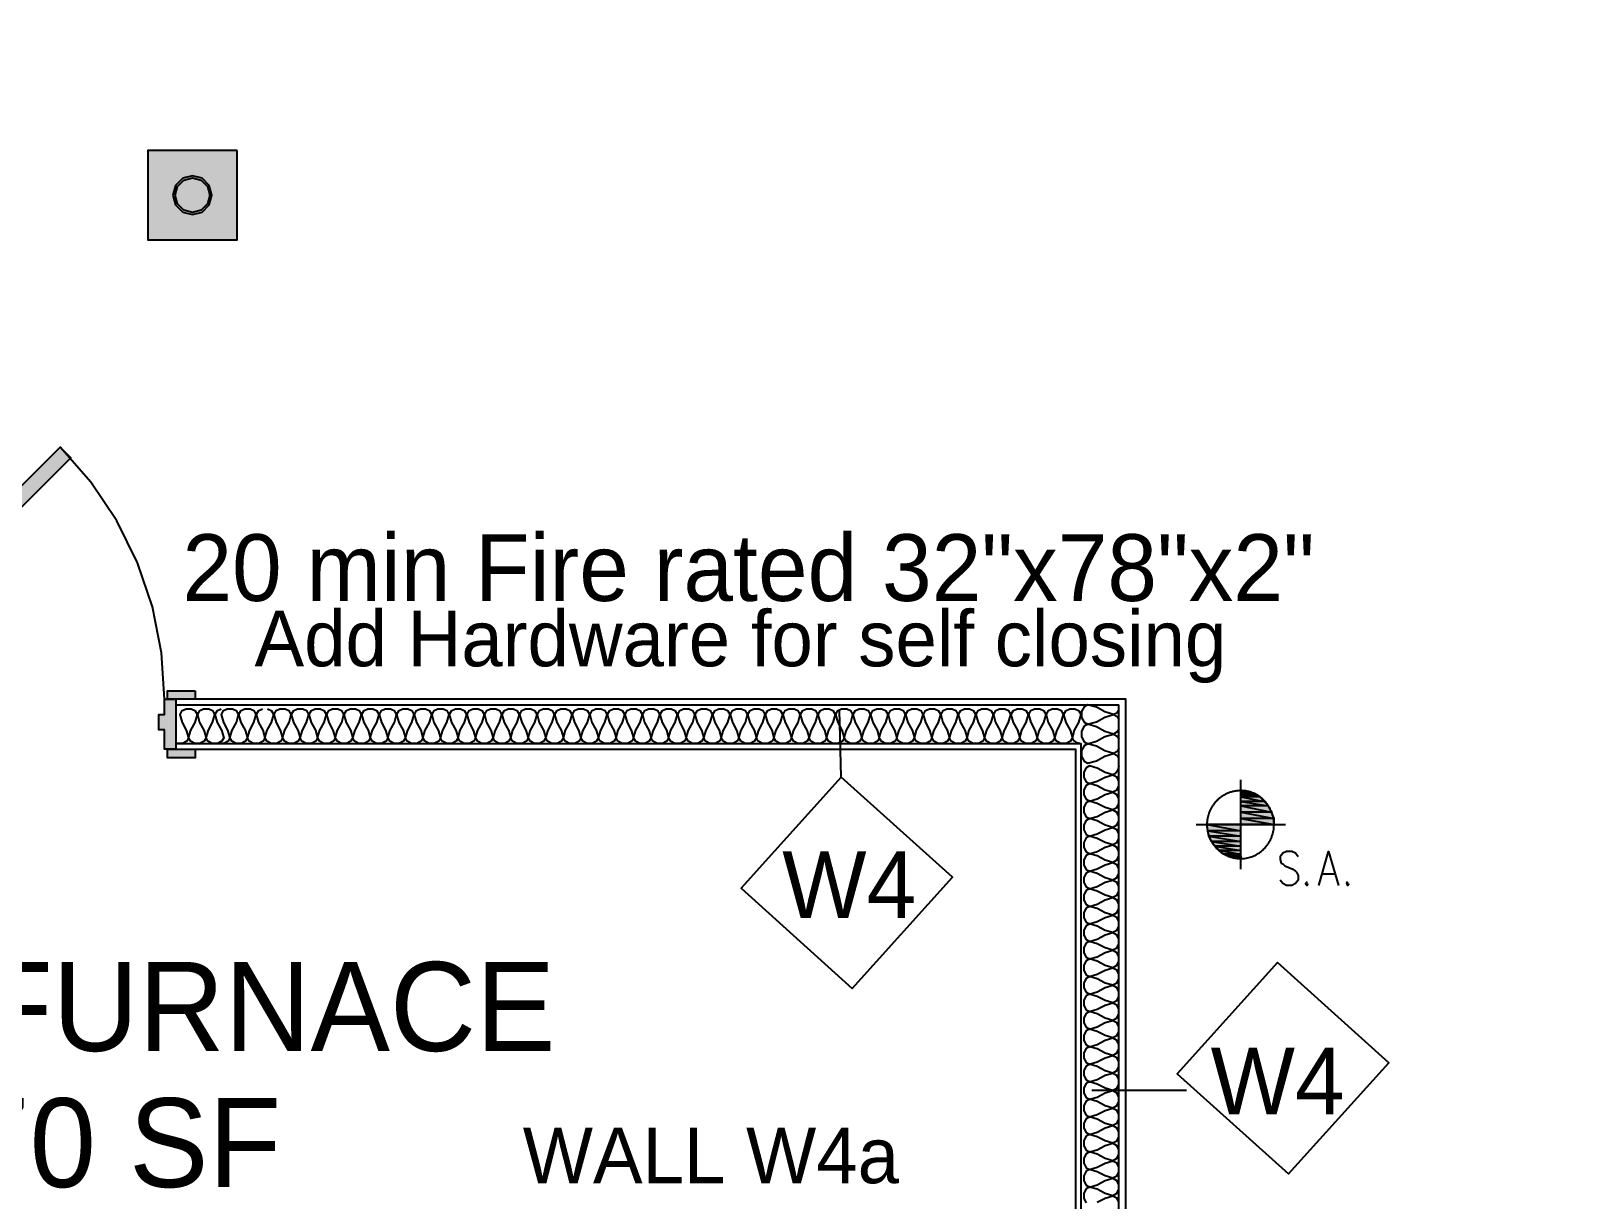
# Model space of a CAD drawing. Header units: inches. Extents: x 120 to 1121, y -124 to 610.
# Drawn here: x 477.5 to 616.9, y 206.2 to 311.3 of the extents above; entities that cross this region are included whole.
import ezdxf

# ---------------------------------------------------------------- set-up
doc = ezdxf.new("R2010")
doc.units = ezdxf.units.IN
doc.header["$LTSCALE"] = 0.5
doc.header["$MEASUREMENT"] = 0

msp = doc.modelspace()

# ---------------------------------------------------------------- hatches: boundary and pattern name
at = {"true_color": 0xfcfcfc}
h = msp.add_hatch(color=7, dxfattribs=at)
h.dxf.hatch_style = 1
h.paths.add_polyline_path([(457.1944, 251.93645), (454.6908, 251.93645), (454.6908, 251.18539), (457.1944, 251.18539)])
h.paths.add_polyline_path([(457.94546, 249.8084), (457.44475, 249.8084), (457.44475, 251.18539), (457.1944, 251.18539), (457, 246.67893), (457.44475, 246.67893), (457.44475, 248.43144), (457.94546, 248.43144)])
h.paths.add_polyline_path([(457.1944, 251.18539), (456.44331, 251.18539), (456.44331, 246.67893), (457, 246.67893)])
h.paths.add_polyline_path([(457, 246.67893), (454.6908, 246.67893), (454.6908, 245.92786), (457, 245.92786)])
h.paths.add_polyline_path([(457.1944, 246.67893), (457, 246.67893), (457, 245.92786), (457.1944, 245.92786)])
h.paths.add_polyline_path([(490.49206, 251.18539), (489.49064, 251.18539), (489.49064, 249.8084), (488.98992, 249.8084), (488.98992, 248.43144), (489.49064, 248.43144), (489.49064, 246.67893), (490.49206, 246.67893)])
h.paths.add_polyline_path([(492.24456, 251.93645), (489.74098, 251.93645), (489.74098, 251.18539), (490.49206, 251.18539), (492.24456, 251.18539)])
h.paths.add_polyline_path([(492.24456, 246.67893), (490.49206, 246.67893), (489.74098, 246.67893), (489.74098, 245.92786), (492.24456, 245.92786)])
h.paths.add_polyline_path([(691.78025, 364.97329), (691.27952, 364.97329), (691.27952, 366.35026), (690.27808, 366.35026), (690.27808, 361.84381), (691.27952, 361.84381), (691.27952, 363.59631), (691.78025, 363.59631)])
h.paths.add_polyline_path([(691.02917, 367.10133), (688.52559, 367.10133), (688.52559, 366.35026), (691.02917, 366.35026)])
h.paths.add_polyline_path([(691.02917, 361.84381), (688.52559, 361.84381), (688.52559, 361.09273), (691.02917, 361.09273)])
h.paths.add_polyline_path([(720.32111, 366.35026), (719.31967, 366.35026), (719.31967, 364.97329), (718.81896, 364.97329), (718.81896, 363.59631), (719.31967, 363.59631), (719.31967, 361.84381), (720.32111, 361.84381)])
h.paths.add_polyline_path([(722.0736, 367.10133), (719.57002, 367.10133), (719.57002, 366.35026), (722.0736, 366.35026)])
h.paths.add_polyline_path([(722.0736, 361.84381), (719.57002, 361.84381), (719.57002, 361.09273), (722.0736, 361.09273)])
h.paths.add_polyline_path([(732.08795, 361.84381), (731.33687, 361.84381), (729.58437, 361.84381), (729.58437, 361.09273), (732.08795, 361.09273)])
h.paths.add_polyline_path([(732.08795, 367.10133), (729.58437, 367.10133), (729.58437, 366.35026), (731.33687, 366.35026), (732.08795, 366.35026)])
h.paths.add_polyline_path([(765.63598, 361.84381), (763.38273, 361.84381), (763.1324, 361.84381), (763.1324, 361.09273), (765.63598, 361.09273)])
h.paths.add_polyline_path([(765.63598, 367.10133), (763.1324, 367.10133), (763.1324, 366.35026), (763.88345, 366.35026), (765.63598, 366.35026)])
h.paths.add_polyline_path([(763.88345, 366.35026), (763.38273, 366.35026), (763.38273, 365.84954), (763.88345, 365.84954)])
h.paths.add_polyline_path([(763.88345, 362.34453), (763.38273, 362.34453), (763.38273, 361.84381), (763.88345, 361.84381)])
at = {"transparency": 33554559}
msp.add_hatch(color=256, dxfattribs=at).paths.add_polyline_path([(496.0022, 292.49452), (496.0022, 300.50599), (487.99072, 300.50599), (487.99072, 292.49452)])
at = {"true_color": 0xf0f0f0}
h = msp.add_hatch(color=7, dxfattribs=at)
h.dxf.hatch_style = 1
h.paths.add_polyline_path([(481.01446, 272.80775), (480.10461, 273.84525), (457.44475, 251.18539), (458.41842, 250.21171)])

# ---------------------------------------------------------------- linework, layer by layer
for p, q in [((490.49206, 251.18539), (490.49206, 250.68467)), ((490.49206, 250.68467), (575.23839, 250.68467)), ((550.29729, 244.18244), (550.13656, 250.20192)), ((575.23839, 168.78314), (575.23839, 250.68467)), ((581.31906, 215.99966), (572.83483, 215.99966))]:
    msp.add_line(p, q)
for points in [[(496.0022, 300.50599), (487.99072, 300.50599), (487.99072, 292.49452), (496.0022, 292.49452)], [(490.24395, 296.50026), (490.47875, 295.62401), (491.12022, 294.98254), (491.99647, 294.74774), (492.87272, 294.98254), (493.51418, 295.62401), (493.74897, 296.50026), (493.51418, 297.37652), (492.87272, 298.01798), (491.99647, 298.25277), (491.12022, 298.01798), (490.47875, 297.37652)], [(490.43223, 296.50026), (490.64179, 297.28237), (491.21434, 297.85493), (491.99647, 298.06451), (492.77858, 297.85493), (493.35113, 297.28237), (493.5607, 296.50026), (493.35113, 295.71813), (492.77858, 295.14558), (491.99647, 294.93602), (491.21434, 295.14558), (490.64179, 295.71813)], [(490.49206, 251.18539), (490.49206, 246.67893), (489.49064, 246.67893), (489.49064, 248.43144), (488.98992, 248.43144), (488.98992, 249.8084), (489.49064, 249.8084), (489.49064, 251.18539)], [(492.24456, 251.93645), (492.24456, 251.18539), (489.74098, 251.18539), (489.74098, 251.93645)], [(492.24456, 246.67893), (492.24456, 245.92786), (489.74098, 245.92786), (489.74098, 246.67893)], [(550.29729, 244.18244), (541.29729, 234.18244), (551.29729, 225.18244), (560.29729, 235.18244)], [(586.7818, 242.88504), (586.219, 242.88504), (587.34459, 242.72424)], [(586.219, 242.88504), (587.34459, 242.72424), (586.219, 242.72424)], [(587.34459, 242.72424), (586.219, 242.72424), (587.90739, 242.40265)], [(586.219, 242.72424), (587.90739, 242.40265), (586.219, 242.40265)], [(587.90739, 242.40265), (586.219, 242.40265), (588.30942, 242.00064)], [(586.219, 242.40265), (588.30942, 242.00064), (586.219, 242.00064)], [(588.30942, 242.00064), (586.219, 242.00064), (588.71138, 241.59864)], [(586.219, 242.00064), (588.71138, 241.59864), (586.219, 241.59864)], [(588.71138, 241.59864), (586.219, 241.59864), (588.95263, 241.03585)], [(586.219, 241.59864), (588.95263, 241.03585), (586.219, 241.03585)], [(586.219, 239.91025), (583.16382, 239.91025), (586.219, 239.34744)], [(583.16382, 239.91025), (586.219, 239.34744), (583.24418, 239.34744)], [(588.95263, 241.03585), (586.219, 241.03585), (589.19382, 240.47305)], [(586.219, 241.03585), (589.19382, 240.47305), (586.219, 240.47305)], [(589.19382, 240.47305), (586.219, 240.47305), (589.19382, 239.91025)], [(586.219, 240.47305), (589.19382, 239.91025), (586.219, 239.91025)], [(586.219, 239.34744), (583.24418, 239.34744), (586.219, 238.86504)], [(583.24418, 239.34744), (586.219, 238.86504), (583.32459, 238.86504)], [(586.219, 238.86504), (583.32459, 238.86504), (586.219, 238.38265)], [(583.32459, 238.86504), (586.219, 238.38265), (583.56578, 238.38265)], [(586.219, 238.38265), (583.56578, 238.38265), (586.219, 237.98064)], [(583.56578, 238.38265), (586.219, 237.98064), (583.88739, 237.98064)], [(586.219, 237.98064), (583.88739, 237.98064), (586.219, 237.57864)], [(583.88739, 237.98064), (586.219, 237.57864), (584.28942, 237.57864)], [(586.219, 237.57864), (584.28942, 237.57864), (586.219, 237.25705)], [(584.28942, 237.57864), (586.219, 237.25705), (584.69138, 237.25705)], [(586.219, 237.25705), (584.69138, 237.25705), (586.219, 237.09625)], [(584.69138, 237.25705), (586.219, 237.09625), (585.17382, 237.09625)], [(585.17382, 237.09625), (585.6562, 236.93544), (586.219, 236.93544)], [(585.17382, 237.09625), (586.219, 237.09625), (586.219, 236.93544)], [(585.6562, 236.93544), (586.219, 236.93544), (586.219, 236.85504)], [(589.5, 227.5), (580.5, 217.5), (590.5, 208.5), (599.5, 218.5)]]:
    msp.add_lwpolyline(points, close=True)
for points in [[(489.49064, 251.18539), (489.21648, 255.36821), (488.39869, 259.47947), (487.05128, 263.44881), (485.19729, 267.20832), (482.86845, 270.69367), (480.10461, 273.84525), (481.07828, 272.87157), (458.41842, 250.21171), (481.07828, 272.87157), (480.10461, 273.84525), (457.44475, 251.18539), (480.10461, 273.84525)], [(721.57289, 169.31819), (759.12666, 169.31819), (575.86429, 169.31819), (575.86429, 251.18539), (575.36357, 251.18539), (571.35784, 251.18539), (490.49206, 251.18539), (490.49206, 246.67893), (571.35784, 246.67893), (571.35784, 169.31819), (571.35784, 164.81173)], [(571.85856, 165.31244), (571.85856, 168.81745), (571.85856, 169.31819), (571.85856, 247.17965), (571.35784, 247.17965), (490.49206, 247.17965)], [(586.219, 235.89025), (586.219, 243.93025)], [(586.219, 242.88504), (586.7818, 242.88504), (586.219, 242.88504)], [(582.199, 239.91025), (590.239, 239.91025)], [(591.36459, 237.01585), (591.12339, 237.33745), (590.80179, 237.49825), (590.31939, 237.49825), (589.99779, 237.33745), (589.75659, 237.01585), (589.75659, 236.77465), (589.83699, 236.45305), (589.99779, 236.37265), (590.15859, 236.21185), (590.88219, 235.89025), (591.12339, 235.72945), (591.20379, 235.64905), (591.36459, 235.32745), (591.36459, 234.92545), (591.12339, 234.60385), (590.80179, 234.44305), (590.31939, 234.44305), (589.99779, 234.60385), (589.75659, 234.92545)], [(593.21382, 234.44305), (594.09823, 237.49824), (594.98263, 234.44305)], [(592.16858, 234.76464), (592.00781, 234.60384), (592.16858, 234.44305), (592.249, 234.60384)], [(593.53543, 235.48824), (594.66102, 235.48824)], [(595.78662, 234.76464), (595.7062, 234.60384), (595.78662, 234.44305), (595.94739, 234.60384)]]:
    msp.add_lwpolyline(points)
at = {"color": 254, "true_color": 0xdcdcdc}
for points in [[(494.57291, 250.30329), (494.18174, 250.10055), (494.01771, 249.80841), (494.22217, 249.10262), (494.60188, 248.41119), (494.80636, 247.70541), (494.64232, 247.41327), (494.25116, 247.21053), (493.78428, 247.21053), (493.39312, 247.41327), (493.22908, 247.70541), (493.43355, 248.41119), (493.81326, 249.10262), (494.01771, 249.80841), (493.85367, 250.10055), (493.46253, 250.30329), (492.99566, 250.30329), (492.6045, 250.10055), (492.44046, 249.80841), (492.6449, 249.10262), (493.02461, 248.41119), (493.22908, 247.70541), (493.06504, 247.41327), (492.67388, 247.21053), (492.20702, 247.21053), (491.81586, 247.41327), (491.65182, 247.70541), (491.85628, 248.41119), (492.23599, 249.10262), (492.44046, 249.80841), (492.27642, 250.10055), (491.88526, 250.30329), (491.41839, 250.30329), (491.02723, 250.10055), (490.86319, 249.80841), (491.06766, 249.10262), (491.44737, 248.41119), (491.65182, 247.70541), (491.48779, 247.41327), (491.09662, 247.21053), (490.62976, 247.21053)], [(498.28263, 250.30329), (497.89146, 250.10055), (497.72743, 249.80841), (497.93189, 249.10262), (498.3116, 248.41119), (498.51608, 247.70541), (498.35204, 247.41327), (497.96088, 247.21053), (497.494, 247.21053), (497.10284, 247.41327), (496.9388, 247.70541), (497.14327, 248.41119), (497.52298, 249.10262), (497.72743, 249.80841), (497.56339, 250.10055), (497.17225, 250.30329), (496.70538, 250.30329), (496.31422, 250.10055), (496.15018, 249.80841), (496.35462, 249.10262), (496.73433, 248.41119), (496.9388, 247.70541), (496.77476, 247.41327), (496.3836, 247.21053), (495.91674, 247.21053), (495.52558, 247.41327), (495.36154, 247.70541), (495.566, 248.41119), (495.94571, 249.10262), (496.15018, 249.80841), (495.98614, 250.10055), (495.59498, 250.30329), (495.12811, 250.30329), (494.73695, 250.10055), (494.57291, 249.80841), (494.77738, 249.10262), (495.15709, 248.41119), (495.36154, 247.70541), (495.19751, 247.41327), (494.80634, 247.21053), (494.33948, 247.21053)], [(571.85856, 247.17965), (571.48888, 247.26088), (571.19178, 247.45895), (571.06993, 247.70541), (571.2744, 248.41119), (571.65411, 249.10262), (571.85856, 249.80841), (571.69454, 250.10055), (571.30338, 250.30329), (570.83651, 250.30329), (570.44535, 250.10055), (570.28131, 249.80841), (570.48577, 249.10262), (570.86546, 248.41119), (571.06993, 247.70541), (570.90589, 247.41327), (570.51473, 247.21053), (570.04786, 247.21053), (569.65672, 247.41327), (569.49268, 247.70541), (569.69712, 248.41119), (570.07684, 249.10262), (570.28131, 249.80841), (570.11727, 250.10055), (569.72611, 250.30329), (569.25924, 250.30329), (568.86808, 250.10055), (568.70404, 249.80841), (568.90851, 249.10262), (569.28821, 248.41119), (569.49268, 247.70541), (569.32864, 247.41327), (568.93748, 247.21053), (568.47061, 247.21053), (568.07945, 247.41327), (567.91541, 247.70541), (568.11988, 248.41119), (568.4996, 249.10262), (568.70404, 249.80841), (568.54002, 250.10055), (568.14886, 250.30329), (567.68199, 250.30329), (567.29083, 250.10055), (567.12679, 249.80841), (567.33126, 249.10262), (567.71095, 248.41119), (567.91541, 247.70541), (567.75137, 247.41327), (567.36021, 247.21053), (566.89334, 247.21053), (566.5022, 247.41327), (566.33816, 247.70541), (566.54261, 248.41119), (566.92232, 249.10262), (567.12679, 249.80841), (566.96276, 250.10055), (566.57159, 250.30329), (566.10472, 250.30329), (565.71356, 250.10055), (565.54952, 249.80841), (565.75399, 249.10262), (566.1337, 248.41119), (566.33816, 247.70541), (566.17413, 247.41327), (565.78296, 247.21053), (565.3161, 247.21053), (564.92493, 247.41327), (564.7609, 247.70541), (564.96536, 248.41119), (565.34508, 249.10262), (565.54952, 249.80841), (565.38551, 250.10055), (564.99434, 250.30329), (564.52748, 250.30329), (564.13631, 250.10055), (563.97228, 249.80841), (564.17674, 249.10262), (564.55645, 248.41119), (564.7609, 247.70541), (564.59686, 247.41327), (564.2057, 247.21053), (563.73883, 247.21053), (563.34769, 247.41327), (563.18365, 247.70541), (563.38809, 248.41119), (563.7678, 249.10262), (563.97228, 249.80841), (563.80824, 250.10055), (563.41708, 250.30329), (562.9502, 250.30329), (562.55904, 250.10055), (562.395, 249.80841), (562.59947, 249.10262), (562.97918, 248.41119), (563.18365, 247.70541), (563.01961, 247.41327), (562.62845, 247.21053), (562.16158, 247.21053), (561.77042, 247.41327), (561.60638, 247.70541), (561.81084, 248.41119), (562.19056, 249.10262), (562.395, 249.80841), (562.23099, 250.10055), (561.83983, 250.30329), (561.37296, 250.30329), (560.9818, 250.10055), (560.81776, 249.80841), (561.02223, 249.10262), (561.40194, 248.41119), (561.60638, 247.70541), (561.44234, 247.41327), (561.05118, 247.21053), (560.58431, 247.21053), (560.19317, 247.41327), (560.02913, 247.70541), (560.23358, 248.41119), (560.61329, 249.10262), (560.81776, 249.80841), (560.65372, 250.10055), (560.26256, 250.30329), (559.79568, 250.30329), (559.40452, 250.10055), (559.24048, 249.80841), (559.44496, 249.10262), (559.82467, 248.41119), (560.02913, 247.70541), (559.86509, 247.41327), (559.47393, 247.21053), (559.00706, 247.21053), (558.6159, 247.41327), (558.45186, 247.70541), (558.65633, 248.41119), (559.03604, 249.10262), (559.24048, 249.80841), (559.07648, 250.10055), (558.68531, 250.30329), (558.21844, 250.30329), (557.82728, 250.10055), (557.66324, 249.80841), (557.86771, 249.10262), (558.24742, 248.41119), (558.45186, 247.70541), (558.28783, 247.41327), (557.89666, 247.21053), (557.4298, 247.21053), (557.03865, 247.41327), (556.87462, 247.70541), (557.07906, 248.41119), (557.45877, 249.10262), (557.66324, 249.80841), (557.4992, 250.10055), (557.10804, 250.30329), (556.64117, 250.30329), (556.25, 250.10055), (556.08597, 249.80841), (556.29044, 249.10262), (556.67015, 248.41119), (556.87462, 247.70541), (556.71058, 247.41327), (556.31942, 247.21053), (555.85255, 247.21053), (555.46139, 247.41327), (555.29735, 247.70541), (555.50181, 248.41119), (555.88152, 249.10262), (556.08597, 249.80841), (555.92196, 250.10055), (555.5308, 250.30329), (555.06392, 250.30329), (554.67276, 250.10055), (554.50872, 249.80841), (554.71319, 249.10262), (555.0929, 248.41119), (555.29735, 247.70541), (555.13331, 247.41327), (554.74215, 247.21053), (554.2753, 247.21053), (553.88414, 247.41327), (553.7201, 247.70541), (553.92455, 248.41119), (554.30425, 249.10262), (554.50872, 249.80841), (554.34468, 250.10055), (553.95352, 250.30329), (553.48665, 250.30329), (553.09549, 250.10055), (552.93145, 249.80841), (553.13592, 249.10262), (553.51564, 248.41119), (553.7201, 247.70541), (553.55606, 247.41327), (553.1649, 247.21053), (552.69803, 247.21053), (552.30687, 247.41327), (552.14283, 247.70541), (552.3473, 248.41119), (552.72701, 249.10262), (552.93145, 249.80841), (552.76744, 250.10055), (552.37628, 250.30329), (551.9094, 250.30329), (551.51824, 250.10055), (551.3542, 249.80841), (551.55868, 249.10262), (551.93839, 248.41119), (552.14283, 247.70541), (551.9788, 247.41327), (551.58763, 247.21053), (551.12079, 247.21053), (550.72962, 247.41327), (550.56559, 247.70541), (550.77003, 248.41119), (551.14974, 249.10262), (551.3542, 249.80841), (551.19017, 250.10055), (550.799, 250.30329), (550.33214, 250.30329), (549.94097, 250.10055), (549.77696, 249.80841), (549.9814, 249.10262), (550.36112, 248.41119), (550.56559, 247.70541), (550.40155, 247.41327), (550.01038, 247.21053), (549.54352, 247.21053), (549.15235, 247.41327), (548.98832, 247.70541), (549.19278, 248.41119), (549.57249, 249.10262), (549.77696, 249.80841), (549.61292, 250.10055), (549.22176, 250.30329), (548.75489, 250.30329), (548.36373, 250.10055), (548.19969, 249.80841), (548.40416, 249.10262), (548.78387, 248.41119), (548.98832, 247.70541), (548.82428, 247.41327), (548.43312, 247.21053), (547.96627, 247.21053), (547.57511, 247.41327), (547.41107, 247.70541), (547.61551, 248.41119), (547.99522, 249.10262), (548.19969, 249.80841), (548.03565, 250.10055), (547.64449, 250.30329), (547.17762, 250.30329), (546.78646, 250.10055), (546.62244, 249.80841), (546.82688, 249.10262), (547.2066, 248.41119), (547.41107, 247.70541), (547.24703, 247.41327), (546.85587, 247.21053), (546.389, 247.21053), (545.99784, 247.41327), (545.8338, 247.70541), (546.03827, 248.41119), (546.41798, 249.10262), (546.62244, 249.80841), (546.4584, 250.10055), (546.06724, 250.30329), (545.60037, 250.30329), (545.20921, 250.10055), (545.04517, 249.80841), (545.24964, 249.10262), (545.62936, 248.41119), (545.8338, 247.70541), (545.66976, 247.41327), (545.27862, 247.21053), (544.81175, 247.21053), (544.42059, 247.41327), (544.25655, 247.70541), (544.461, 248.41119), (544.84071, 249.10262), (545.04517, 249.80841), (544.88113, 250.10055), (544.48997, 250.30329), (544.0231, 250.30329), (543.63194, 250.10055), (543.46792, 249.80841), (543.67237, 249.10262), (544.05208, 248.41119), (544.25655, 247.70541), (544.09252, 247.41327), (543.70135, 247.21053), (543.23448, 247.21053), (542.84332, 247.41327), (542.67928, 247.70541), (542.88375, 248.41119), (543.26346, 249.10262), (543.46792, 249.80841), (543.30389, 250.10055), (542.91272, 250.30329), (542.44586, 250.30329), (542.05469, 250.10055), (541.89066, 249.80841), (542.09512, 249.10262), (542.47484, 248.41119), (542.67928, 247.70541), (542.51524, 247.41327), (542.12411, 247.21053), (541.65724, 247.21053), (541.26608, 247.41327), (541.10204, 247.70541), (541.30648, 248.41119), (541.68619, 249.10262), (541.89066, 249.80841), (541.72662, 250.10055), (541.33546, 250.30329), (540.86859, 250.30329), (540.47743, 250.10055), (540.31341, 249.80841), (540.51785, 249.10262), (540.89756, 248.41119), (541.10204, 247.70541), (540.938, 247.41327), (540.54684, 247.21053), (540.07996, 247.21053), (539.6888, 247.41327), (539.52476, 247.70541), (539.72923, 248.41119), (540.10894, 249.10262), (540.31341, 249.80841), (540.14937, 250.10055), (539.75821, 250.30329), (539.29134, 250.30329), (538.90018, 250.10055), (538.73614, 249.80841), (538.94061, 249.10262), (539.32032, 248.41119), (539.52476, 247.70541), (539.36072, 247.41327), (538.96959, 247.21053), (538.50272, 247.21053), (538.11156, 247.41327), (537.94752, 247.70541), (538.15196, 248.41119), (538.53168, 249.10262), (538.73614, 249.80841), (538.5721, 250.10055), (538.18094, 250.30329), (537.71407, 250.30329), (537.32291, 250.10055), (537.15889, 249.80841), (537.36334, 249.10262), (537.74305, 248.41119), (537.94752, 247.70541), (537.78348, 247.41327), (537.39232, 247.21053), (536.92544, 247.21053), (536.53428, 247.41327), (536.37024, 247.70541), (536.57472, 248.41119), (536.95443, 249.10262), (537.15889, 249.80841), (536.99486, 250.10055), (536.60369, 250.30329), (536.13683, 250.30329), (535.74566, 250.10055), (535.58163, 249.80841), (535.78609, 249.10262), (536.1658, 248.41119), (536.37024, 247.70541), (536.20621, 247.41327), (535.81507, 247.21053), (535.3482, 247.21053), (534.95704, 247.41327), (534.793, 247.70541), (534.99747, 248.41119), (535.37716, 249.10262), (535.58163, 249.80841), (535.41759, 250.10055), (535.02642, 250.30329), (534.55956, 250.30329), (534.16839, 250.10055), (534.00438, 249.80841), (534.20882, 249.10262), (534.58853, 248.41119), (534.793, 247.70541), (534.62896, 247.41327), (534.2378, 247.21053), (533.77093, 247.21053), (533.37977, 247.41327), (533.21573, 247.70541), (533.4202, 248.41119), (533.79991, 249.10262), (534.00438, 249.80841), (533.84034, 250.10055), (533.44918, 250.30329), (532.98231, 250.30329), (532.59115, 250.10055), (532.42711, 249.80841), (532.63157, 249.10262), (533.01128, 248.41119), (533.21573, 247.70541), (533.05169, 247.41327), (532.66056, 247.21053), (532.19368, 247.21053), (531.80252, 247.41327), (531.63848, 247.70541), (531.84296, 248.41119), (532.22264, 249.10262), (532.42711, 249.80841), (532.26307, 250.10055), (531.87191, 250.30329), (531.40504, 250.30329), (531.01388, 250.10055), (530.84986, 249.80841), (531.05431, 249.10262), (531.43402, 248.41119), (531.63848, 247.70541), (531.47444, 247.41327), (531.08328, 247.21053), (530.61641, 247.21053), (530.22525, 247.41327), (530.06121, 247.70541), (530.26568, 248.41119), (530.6454, 249.10262), (530.84986, 249.80841), (530.68582, 250.10055), (530.29466, 250.30329), (529.82779, 250.30329), (529.43663, 250.10055), (529.27259, 249.80841), (529.47706, 249.10262), (529.85677, 248.41119), (530.06121, 247.70541), (529.8972, 247.41327), (529.50604, 247.21053), (529.03917, 247.21053), (528.648, 247.41327), (528.48396, 247.70541), (528.68844, 248.41119), (529.06812, 249.10262), (529.27259, 249.80841), (529.10856, 250.10055), (528.71739, 250.30329), (528.25052, 250.30329), (527.85938, 250.10055), (527.69535, 249.80841), (527.89979, 249.10262), (528.2795, 248.41119), (528.48396, 247.70541), (528.31993, 247.41327), (527.92876, 247.21053), (527.4619, 247.21053), (527.07073, 247.41327), (526.9067, 247.70541), (527.11116, 248.41119), (527.49088, 249.10262), (527.69535, 249.80841), (527.53131, 250.10055), (527.14015, 250.30329), (526.67328, 250.30329), (526.28212, 250.10055), (526.11808, 249.80841), (526.32254, 249.10262), (526.70225, 248.41119), (526.9067, 247.70541), (526.74268, 247.41327), (526.35152, 247.21053), (525.88465, 247.21053), (525.49349, 247.41327), (525.32945, 247.70541), (525.53392, 248.41119), (525.91363, 249.10262), (526.11808, 249.80841), (525.95404, 250.10055), (525.56288, 250.30329), (525.096, 250.30329), (524.70487, 250.10055), (524.54083, 249.80841), (524.74527, 249.10262), (525.12498, 248.41119), (525.32945, 247.70541), (525.16541, 247.41327), (524.77425, 247.21053), (524.30738, 247.21053), (523.91622, 247.41327), (523.75218, 247.70541), (523.95665, 248.41119), (524.33636, 249.10262), (524.54083, 249.80841), (524.37679, 250.10055), (523.98563, 250.30329), (523.51876, 250.30329), (523.1276, 250.10055), (522.96356, 249.80841), (523.16803, 249.10262), (523.54774, 248.41119), (523.75218, 247.70541), (523.58816, 247.41327), (523.197, 247.21053), (522.73013, 247.21053), (522.33897, 247.41327), (522.17493, 247.70541), (522.3794, 248.41119), (522.75912, 249.10262), (522.96356, 249.80841), (522.79952, 250.10055), (522.40836, 250.30329), (521.94148, 250.30329), (521.55035, 250.10055), (521.38631, 249.80841), (521.59076, 249.10262), (521.97047, 248.41119), (522.17493, 247.70541), (522.0109, 247.41327), (521.61973, 247.21053), (521.15287, 247.21053), (520.7617, 247.41327), (520.59767, 247.70541), (520.80213, 248.41119), (521.18184, 249.10262), (521.38631, 249.80841), (521.22228, 250.10055), (520.83111, 250.30329), (520.36424, 250.30329), (519.97308, 250.10055), (519.80904, 249.80841), (520.01351, 249.10262), (520.39322, 248.41119), (520.59767, 247.70541), (520.43365, 247.41327), (520.04249, 247.21053), (519.57562, 247.21053), (519.18446, 247.41327), (519.02042, 247.70541), (519.22488, 248.41119), (519.6046, 249.10262), (519.80904, 249.80841), (519.645, 250.10055), (519.25384, 250.30329), (518.78697, 250.30329), (518.39584, 250.10055), (518.2318, 249.80841), (518.43624, 249.10262), (518.81595, 248.41119), (519.02042, 247.70541), (518.85638, 247.41327), (518.46522, 247.21053), (517.99835, 247.21053), (517.60719, 247.41327), (517.44315, 247.70541), (517.64761, 248.41119), (518.02732, 249.10262), (518.2318, 249.80841), (518.06776, 250.10055), (517.6766, 250.30329), (517.20972, 250.30329), (516.81856, 250.10055), (516.65452, 249.80841), (516.859, 249.10262), (517.23871, 248.41119), (517.44315, 247.70541), (517.27913, 247.41327), (516.88797, 247.21053), (516.4211, 247.21053), (516.02994, 247.41327), (515.8659, 247.70541), (516.07037, 248.41119), (516.45008, 249.10262), (516.65452, 249.80841), (516.49048, 250.10055), (516.09932, 250.30329), (515.63248, 250.30329), (515.24132, 250.10055), (515.07728, 249.80841), (515.28172, 249.10262), (515.66144, 248.41119), (515.8659, 247.70541), (515.70186, 247.41327), (515.3107, 247.21053), (514.84383, 247.21053), (514.45267, 247.41327), (514.28863, 247.70541), (514.4931, 248.41119), (514.87281, 249.10262), (515.07728, 249.80841), (514.91324, 250.10055), (514.52208, 250.30329), (514.05521, 250.30329), (513.66404, 250.10055), (513.5, 249.80841), (513.70448, 249.10262), (514.08419, 248.41119), (514.28863, 247.70541), (514.12462, 247.41327), (513.73345, 247.21053), (513.26659, 247.21053), (512.87542, 247.41327), (512.71139, 247.70541), (512.91585, 248.41119), (513.29556, 249.10262), (513.5, 249.80841), (513.33597, 250.10055), (512.9448, 250.30329), (512.47796, 250.30329), (512.0868, 250.10055), (511.92276, 249.80841), (512.1272, 249.10262), (512.50692, 248.41119), (512.71139, 247.70541), (512.54735, 247.41327), (512.15619, 247.21053), (511.68932, 247.21053), (511.29816, 247.41327), (511.13412, 247.70541), (511.33858, 248.41119), (511.71829, 249.10262), (511.92276, 249.80841), (511.75872, 250.10055), (511.36756, 250.30329), (510.90069, 250.30329), (510.50953, 250.10055), (510.34549, 249.80841), (510.54996, 249.10262), (510.92967, 248.41119), (511.13412, 247.70541), (510.9701, 247.41327), (510.57894, 247.21053), (510.11207, 247.21053), (509.72091, 247.41327), (509.55687, 247.70541), (509.76134, 248.41119), (510.14104, 249.10262), (510.34549, 249.80841), (510.18145, 250.10055), (509.79029, 250.30329), (509.32344, 250.30329), (508.93228, 250.10055), (508.76824, 249.80841), (508.97269, 249.10262), (509.3524, 248.41119), (509.55687, 247.70541), (509.39283, 247.41327), (509.00167, 247.21053), (508.5348, 247.21053), (508.14364, 247.41327), (507.97962, 247.70541), (508.18407, 248.41119), (508.56378, 249.10262), (508.76824, 249.80841), (508.6042, 250.10055), (508.21304, 250.30329), (507.74617, 250.30329), (507.35501, 250.10055), (507.19097, 249.80841), (507.39544, 249.10262), (507.77516, 248.41119), (507.97962, 247.70541), (507.81559, 247.41327), (507.42442, 247.21053), (506.95755, 247.21053), (506.56639, 247.41327), (506.40235, 247.70541), (506.60682, 248.41119), (506.98653, 249.10262), (507.19097, 249.80841), (507.02694, 250.10055), (506.63577, 250.30329), (506.16893, 250.30329), (505.77776, 250.10055), (505.61373, 249.80841), (505.81817, 249.10262), (506.19788, 248.41119), (506.40235, 247.70541), (506.23832, 247.41327), (505.84715, 247.21053), (505.38028, 247.21053), (504.98912, 247.41327), (504.82511, 247.70541), (505.02955, 248.41119), (505.40926, 249.10262), (505.61373, 249.80841), (505.44969, 250.10055), (505.05853, 250.30329), (504.59166, 250.30329), (504.2005, 250.10055), (504.03646, 249.80841), (504.24092, 249.10262), (504.62064, 248.41119), (504.82511, 247.70541), (504.66107, 247.41327), (504.26991, 247.21053), (503.80304, 247.21053), (503.41188, 247.41327), (503.24784, 247.70541), (503.4523, 248.41119), (503.83201, 249.10262), (504.03646, 249.80841), (503.87242, 250.10055), (503.48128, 250.30329), (503.01441, 250.30329), (502.62325, 250.10055), (502.45921, 249.80841), (502.66365, 249.10262), (503.04336, 248.41119), (503.24784, 247.70541), (503.0838, 247.41327), (502.69264, 247.21053), (502.22576, 247.21053), (501.8346, 247.41327), (501.67059, 247.70541), (501.87504, 248.41119), (502.25475, 249.10262), (502.45921, 249.80841), (502.29517, 250.10055), (501.90401, 250.30329), (501.43714, 250.30329), (501.04598, 250.10055), (500.88194, 249.80841), (501.08641, 249.10262), (501.46612, 248.41119), (501.67059, 247.70541), (501.50655, 247.41327), (501.11539, 247.21053), (500.64852, 247.21053), (500.25736, 247.41327), (500.09332, 247.70541), (500.29779, 248.41119), (500.6775, 249.10262), (500.88194, 249.80841), (500.7179, 250.10055), (500.32676, 250.30329), (499.85989, 250.30329), (499.46873, 250.10055), (499.30469, 249.80841), (499.50914, 249.10262), (499.88885, 248.41119), (500.09332, 247.70541), (499.92928, 247.41327), (499.53812, 247.21053), (499.07125, 247.21053), (498.68008, 247.41327), (498.51608, 247.70541), (498.72052, 248.41119), (499.10023, 249.10262), (499.30469, 249.80841), (499.14066, 250.10055), (498.74949, 250.30329)], [(575.23839, 250.22153), (575.05323, 249.94381), (574.77939, 249.80842), (573.99519, 250.0356), (573.22693, 250.4575), (572.44272, 250.68467), (572.11812, 250.50243), (571.89286, 250.06781), (571.89286, 249.54906), (572.11812, 249.11444), (572.44272, 248.93217), (573.22693, 249.15935), (573.99519, 249.58123), (574.77939, 249.80842), (575.10399, 249.62615), (575.23839, 249.36683)], [(575.23839, 248.49749), (575.10399, 248.23819), (574.77939, 248.05592), (573.99519, 248.28308), (573.22693, 248.70498), (572.44272, 248.93217), (572.11812, 248.7499), (571.89286, 248.31528), (571.89286, 247.79653), (572.11812, 247.36191), (572.44272, 247.17965), (573.22693, 247.40684), (573.99519, 247.82873), (574.77939, 248.05592), (575.10399, 247.87365), (575.23839, 247.61433)], [(575.23839, 246.74498), (575.10399, 246.48566), (574.77939, 246.3034), (573.99519, 246.53059), (573.22693, 246.95249), (572.44272, 247.17965), (572.11812, 246.99741), (571.89286, 246.56278), (571.89286, 246.04404), (572.11812, 245.60941), (572.44272, 245.42715), (573.22693, 245.65434), (573.99519, 246.07621), (574.77939, 246.3034), (575.10399, 246.12113), (575.23839, 245.86181)], [(575.23839, 245.17997), (575.15716, 244.81029), (574.95909, 244.5132), (574.71263, 244.39135), (574.00685, 244.59581), (573.31542, 244.97552), (572.60963, 245.17997), (572.31749, 245.01596), (572.11475, 244.6248), (572.11475, 244.15792), (572.31749, 243.76676), (572.60963, 243.60272), (573.31542, 243.80719), (574.00685, 244.18688), (574.71263, 244.39135), (575.00477, 244.22731), (575.2075, 243.83615), (575.2075, 243.36928), (575.00477, 242.97814), (574.71263, 242.8141), (574.00685, 243.01854), (573.31542, 243.39825), (572.60963, 243.60272), (572.31749, 243.43868), (572.11475, 243.04752), (572.11475, 242.58065), (572.31749, 242.18949), (572.60963, 242.02545), (573.31542, 242.22992), (574.00685, 242.60963), (574.71263, 242.8141), (575.00477, 242.65006), (575.2075, 242.2589), (575.2075, 241.79203), (575.00477, 241.40087), (574.71263, 241.23683), (574.00685, 241.4413), (573.31542, 241.82101), (572.60963, 242.02545), (572.31749, 241.86144), (572.11475, 241.47028), (572.11475, 241.0034), (572.31749, 240.61224), (572.60963, 240.4482), (573.31542, 240.65268), (574.00685, 241.03236), (574.71263, 241.23683), (575.00477, 241.07279), (575.2075, 240.68163), (575.2075, 240.21476), (575.00477, 239.82362), (574.71263, 239.65958), (574.00685, 239.86403), (573.31542, 240.24374), (572.60963, 240.4482), (572.31749, 240.28417), (572.11475, 239.893), (572.11475, 239.42613), (572.31749, 239.03497), (572.60963, 238.87093), (573.31542, 239.0754), (574.00685, 239.45512), (574.71263, 239.65958), (575.00477, 239.49555), (575.2075, 239.10438), (575.2075, 238.63752), (575.00477, 238.24635), (574.71263, 238.08232), (574.00685, 238.28678), (573.31542, 238.66649), (572.60963, 238.87093), (572.31749, 238.70692), (572.11475, 238.31576), (572.11475, 237.84889), (572.31749, 237.45772), (572.60963, 237.29369), (573.31542, 237.49816), (574.00685, 237.87787), (574.71263, 238.08232), (575.00477, 237.91828), (575.2075, 237.52712), (575.2075, 237.06024), (575.00477, 236.66911), (574.71263, 236.50507), (574.00685, 236.70951), (573.31542, 237.08922), (572.60963, 237.29369), (572.31749, 237.12965), (572.11475, 236.73849), (572.11475, 236.27162), (572.31749, 235.88046), (572.60963, 235.71642), (573.31542, 235.92088), (574.00685, 236.3006), (574.71263, 236.50507), (575.00477, 236.34103), (575.2075, 235.94987), (575.2075, 235.483), (575.00477, 235.09184), (574.71263, 234.9278), (574.00685, 235.13226), (573.31542, 235.51197), (572.60963, 235.71642), (572.31749, 235.5524), (572.11475, 235.16124), (572.11475, 234.69437), (572.31749, 234.30321), (572.60963, 234.13917), (573.31542, 234.34364), (574.00685, 234.72336), (574.71263, 234.9278), (575.00477, 234.76376), (575.2075, 234.3726), (575.2075, 233.90572), (575.00477, 233.51459), (574.71263, 233.35055), (574.00685, 233.555), (573.31542, 233.93471), (572.60963, 234.13917), (572.31749, 233.97513), (572.11475, 233.58397), (572.11475, 233.1171), (572.31749, 232.72594), (572.60963, 232.5619), (573.31542, 232.76637), (574.00685, 233.14608), (574.71263, 233.35055), (575.00477, 233.18651), (575.2075, 232.79535), (575.2075, 232.32848), (575.00477, 231.93732), (574.71263, 231.77328), (574.00685, 231.97775), (573.31542, 232.35746), (572.60963, 232.5619), (572.31749, 232.39789), (572.11475, 232.00672), (572.11475, 231.53986), (572.31749, 231.14869), (572.60963, 230.98466), (573.31542, 231.18912), (574.00685, 231.56884), (574.71263, 231.77328), (575.00477, 231.60924), (575.2075, 231.21808), (575.2075, 230.75121), (575.00477, 230.36007), (574.71263, 230.19604), (574.00685, 230.40048), (573.31542, 230.78019), (572.60963, 230.98466), (572.31749, 230.82062), (572.11475, 230.42946), (572.11475, 229.96259), (572.31749, 229.57142), (572.60963, 229.40739), (573.31542, 229.61185), (574.00685, 229.99156), (574.71263, 230.19604), (575.00477, 230.032), (575.2075, 229.64084), (575.2075, 229.17396), (575.00477, 228.7828), (574.71263, 228.61876), (574.00685, 228.82323), (573.31542, 229.20294), (572.60963, 229.40739), (572.31749, 229.24337), (572.11475, 228.85221), (572.11475, 228.38534), (572.31749, 227.99418), (572.60963, 227.83014), (573.31542, 228.0346), (574.00685, 228.41432), (574.71263, 228.61876), (575.00477, 228.45472), (575.2075, 228.06356), (575.2075, 227.59672), (575.00477, 227.20556), (574.71263, 227.04152), (574.00685, 227.24596), (573.31542, 227.62567), (572.60963, 227.83014), (572.31749, 227.6661), (572.11475, 227.27494), (572.11475, 226.80807), (572.31749, 226.41691), (572.60963, 226.25287), (573.31542, 226.45734), (574.00685, 226.83705), (574.71263, 227.04152), (575.00477, 226.87748), (575.2075, 226.48632), (575.2075, 226.01944), (575.00477, 225.62828), (574.71263, 225.46424), (574.00685, 225.66872), (573.31542, 226.04843), (572.60963, 226.25287), (572.31749, 226.08885), (572.11475, 225.69769), (572.11475, 225.23082), (572.31749, 224.83966), (572.60963, 224.67562), (573.31542, 224.88009), (574.00685, 225.2598), (574.71263, 225.46424), (575.00477, 225.30021), (575.2075, 224.90904), (575.2075, 224.4422), (575.00477, 224.05104), (574.71263, 223.887), (574.00685, 224.09144), (573.31542, 224.47116), (572.60963, 224.67562), (572.31749, 224.51159), (572.11475, 224.12042), (572.11475, 223.65356), (572.31749, 223.26239), (572.60963, 223.09838), (573.31542, 223.30282), (574.00685, 223.68253), (574.71263, 223.887), (575.00477, 223.72296), (575.2075, 223.3318), (575.2075, 222.86493), (575.00477, 222.47376), (574.71263, 222.30973), (574.00685, 222.5142), (573.31542, 222.89391), (572.60963, 223.09838), (572.31749, 222.93434), (572.11475, 222.54318), (572.11475, 222.07631), (572.31749, 221.68515), (572.60963, 221.52111), (573.31542, 221.72557), (574.00685, 222.10528), (574.71263, 222.30973), (575.00477, 222.14569), (575.2075, 221.75453), (575.2075, 221.28768), (575.00477, 220.89652), (574.71263, 220.73248), (574.00685, 220.93692), (573.31542, 221.31664), (572.60963, 221.52111), (572.31749, 221.35707), (572.11475, 220.96591), (572.11475, 220.49904), (572.31749, 220.10788), (572.60963, 219.94386), (573.31542, 220.1483), (574.00685, 220.52801), (574.71263, 220.73248), (575.00477, 220.56844), (575.2075, 220.17728), (575.2075, 219.71041), (575.00477, 219.31925), (574.71263, 219.15521), (574.00685, 219.35968), (573.31542, 219.7394), (572.60963, 219.94386), (572.31749, 219.77982), (572.11475, 219.38866), (572.11475, 218.92179), (572.31749, 218.53063), (572.60963, 218.36659), (573.31542, 218.57106), (574.00685, 218.95077), (574.71263, 219.15521), (575.00477, 218.99117), (575.2075, 218.60004), (575.2075, 218.13316), (575.00477, 217.742), (574.71263, 217.57796), (574.00685, 217.78241), (573.31542, 218.16212), (572.60963, 218.36659), (572.31749, 218.20255), (572.11475, 217.81139), (572.11475, 217.34452), (572.31749, 216.95336), (572.60963, 216.78934), (573.31542, 216.99379), (574.00685, 217.3735), (574.71263, 217.57796), (575.00477, 217.41393), (575.2075, 217.02276), (575.2075, 216.5559), (575.00477, 216.16473), (574.71263, 216.0007), (574.00685, 216.20516), (573.31542, 216.58488), (572.60963, 216.78934), (572.31749, 216.62531), (572.11475, 216.23414), (572.11475, 215.76728), (572.31749, 215.37611), (572.60963, 215.21208), (573.31542, 215.41654), (574.00685, 215.79625), (574.71263, 216.0007), (575.00477, 215.83666), (575.2075, 215.44552), (575.2075, 214.97865), (575.00477, 214.58749), (574.71263, 214.42345), (574.00685, 214.62789), (573.31542, 215.0076), (572.60963, 215.21208), (572.31749, 215.04804), (572.11475, 214.65688), (572.11475, 214.19), (572.31749, 213.79884), (572.60963, 213.63483), (573.31542, 213.83927), (574.00685, 214.21898), (574.71263, 214.42345), (575.00477, 214.25941), (575.2075, 213.86825), (575.2075, 213.40138), (575.00477, 213.01022), (574.71263, 212.84618), (574.00685, 213.05064), (573.31542, 213.43036), (572.60963, 213.63483), (572.31749, 213.47079), (572.11475, 213.07963), (572.11475, 212.61276), (572.31749, 212.2216), (572.60963, 212.05756), (573.31542, 212.26203), (574.00685, 212.64174), (574.71263, 212.84618), (575.00477, 212.68214), (575.2075, 212.291), (575.2075, 211.82413), (575.00477, 211.43297), (574.71263, 211.26893), (574.00685, 211.47338), (573.31542, 211.85309), (572.60963, 212.05756), (572.31749, 211.89352), (572.11475, 211.50236), (572.11475, 211.03548), (572.31749, 210.64432), (572.60963, 210.48031), (573.31542, 210.68476), (574.00685, 211.06447), (574.71263, 211.26893), (575.00477, 211.10489), (575.2075, 210.71373), (575.2075, 210.24686), (575.00477, 209.8557), (574.71263, 209.69166), (574.00685, 209.89613), (573.31542, 210.27584), (572.60963, 210.48031), (572.31749, 210.31628), (572.11475, 209.92511), (572.11475, 209.45824), (572.31749, 209.06708), (572.60963, 208.90304), (573.31542, 209.10751), (574.00685, 209.48722), (574.71263, 209.69166), (575.00477, 209.52763), (575.2075, 209.13648), (575.2075, 208.66962), (575.00477, 208.27845), (574.71263, 208.11442), (574.00685, 208.31888), (573.31542, 208.69857), (572.60963, 208.90304), (572.31749, 208.739), (572.11475, 208.34784), (572.11475, 207.88097), (572.31749, 207.4898), (572.60963, 207.3258), (573.31542, 207.53024), (574.00685, 207.90995), (574.71263, 208.11442), (575.00477, 207.95038), (575.2075, 207.55922), (575.2075, 207.09235), (575.00477, 206.70119), (574.71263, 206.53715), (574.00685, 206.74161), (573.31542, 207.12132), (572.60963, 207.3258), (572.31749, 207.16176), (572.11475, 206.7706), (572.11475, 206.30372), (572.31749, 205.91256)], [(573.31542, 205.95299), (574.00685, 206.3327), (574.71263, 206.53715), (575.00477, 206.37311), (575.2075, 205.98197)]]:
    msp.add_lwpolyline(points, dxfattribs=at)
msp.add_rational_spline([(586.21902, 236.85505), (587.82702, 236.85505), (589.19382, 238.22185), (589.19382, 239.91025), (589.19382, 241.59865), (587.82702, 242.96545), (586.21902, 242.96545), (585.10089, 242.96595), (584.13239, 242.40717), (583.57318, 241.43892), (583.01398, 240.47067), (583.01398, 239.35254), (583.57318, 238.38429), (584.13239, 237.41604), (585.10089, 236.85727), (586.21902, 236.85776)], [1, 1, 1, 1, 1, 1, 1, 0.910634261209, 0.910634261209, 1, 0.910634261209, 0.910634261209, 1, 0.910634261209, 0.910634261209, 1], degree=3, knots=[0, 0, 0, 0, 1, 1, 1, 2, 2, 2, 3.047493561, 3.047493561, 3.047493561, 4.094987122, 4.094987122, 4.094987122, 5.142480683, 5.142480683, 5.142480683, 5.142480683])
at = {"transparency": 33554559}
for points in [[(586.7818, 242.88504), (586.219, 242.88504), (587.34459, 242.72424)], [(586.219, 242.88504), (587.34459, 242.72424), (586.219, 242.72424)], [(587.34459, 242.72424), (586.219, 242.72424), (587.90739, 242.40265)], [(586.219, 242.72424), (587.90739, 242.40265), (586.219, 242.40265)], [(587.90739, 242.40265), (586.219, 242.40265), (588.30942, 242.00064)], [(586.219, 242.40265), (588.30942, 242.00064), (586.219, 242.00064)], [(588.30942, 242.00064), (586.219, 242.00064), (588.71138, 241.59864)], [(586.219, 242.00064), (588.71138, 241.59864), (586.219, 241.59864)], [(588.71138, 241.59864), (586.219, 241.59864), (588.95263, 241.03585)], [(586.219, 241.59864), (588.95263, 241.03585), (586.219, 241.03585)], [(586.219, 239.91025), (583.16382, 239.91025), (586.219, 239.34744)], [(583.16382, 239.91025), (586.219, 239.34744), (583.24418, 239.34744)], [(588.95263, 241.03585), (586.219, 241.03585), (589.19382, 240.47305)], [(586.219, 241.03585), (589.19382, 240.47305), (586.219, 240.47305)], [(589.19382, 240.47305), (586.219, 240.47305), (589.19382, 239.91025)], [(586.219, 240.47305), (589.19382, 239.91025), (586.219, 239.91025)], [(586.219, 239.34744), (583.24418, 239.34744), (586.219, 238.86504)], [(583.24418, 239.34744), (586.219, 238.86504), (583.32459, 238.86504)], [(586.219, 238.86504), (583.32459, 238.86504), (586.219, 238.38265)], [(583.32459, 238.86504), (586.219, 238.38265), (583.56578, 238.38265)], [(586.219, 238.38265), (583.56578, 238.38265), (586.219, 237.98064)], [(583.56578, 238.38265), (586.219, 237.98064), (583.88739, 237.98064)], [(586.219, 237.98064), (583.88739, 237.98064), (586.219, 237.57864)], [(583.88739, 237.98064), (586.219, 237.57864), (584.28942, 237.57864)], [(586.219, 237.57864), (584.28942, 237.57864), (586.219, 237.25705)], [(584.28942, 237.57864), (586.219, 237.25705), (584.69138, 237.25705)], [(586.219, 237.25705), (584.69138, 237.25705), (586.219, 237.09625)], [(584.69138, 237.25705), (586.219, 237.09625), (585.17382, 237.09625)], [(585.17382, 237.09625), (585.6562, 236.93544), (586.219, 236.93544)], [(585.17382, 237.09625), (586.219, 237.09625), (586.219, 236.93544)], [(585.6562, 236.93544), (586.219, 236.93544), (586.219, 236.85504)]]:
    msp.add_solid(points, dxfattribs=at)

# ---------------------------------------------------------------- texts
for s, height, p in [('20 min Fire rated 32"x78"x2" ', 6, (491.09402, 260.01561)), ('Add Hardware for self closing ', 5, (497.57751, 254.14271)), ('W4', 6, (545, 231.5)), ('FURNACE', 8, (472.89981, 219.55933)), ('W4', 6, (583.50006, 213.84981)), ('70 SF', 8, (471.42656, 207.31682)), ('WALL W4a', 5, (521.68148, 207.66843))]:
    msp.add_text(s, height=height).set_placement(p)

doc.saveas('drawing.dxf')
